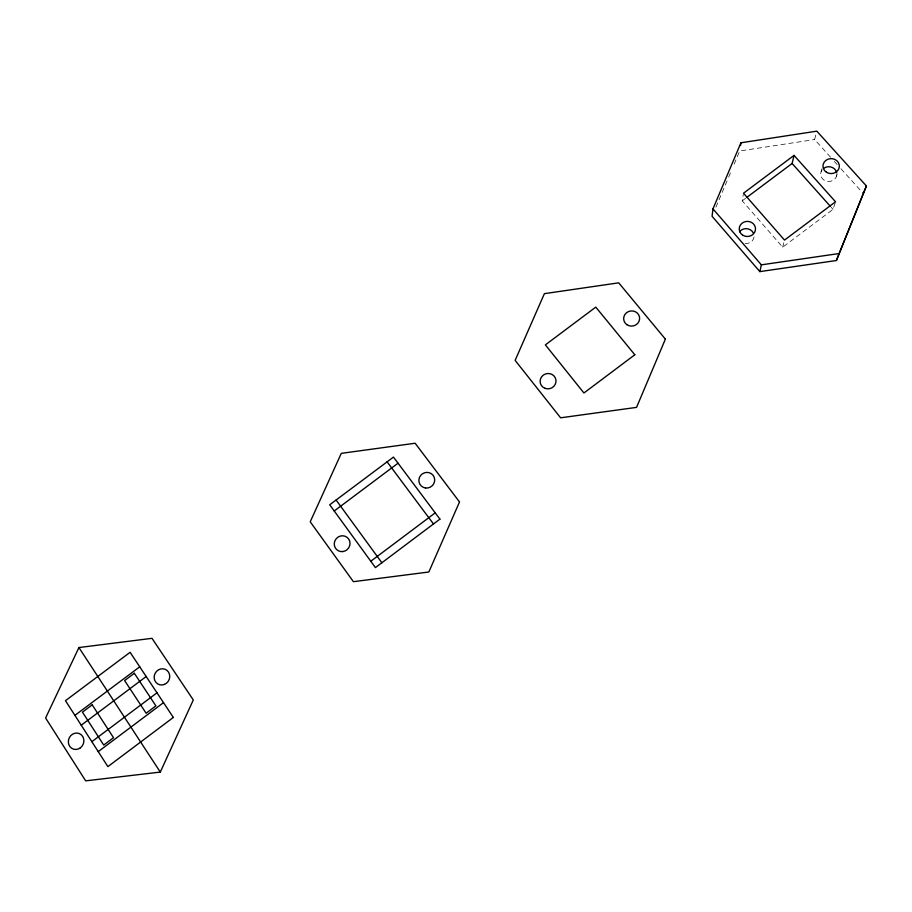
<?xml version="1.0" encoding="UTF-8"?>
<svg xmlns="http://www.w3.org/2000/svg" width="912" height="912" viewBox="0 0 912 912"><rect width="100%" height="100%" fill="white"/><g stroke="black" fill="none" stroke-linecap="round" stroke-linejoin="round"><path stroke-width="0.68" stroke-dasharray="4.56 3.42" d="M835.118 203.034L833.055 209.35L782.69 247.163L742.231 200.834L743.291 194.484M782.69 247.163L784.514 240.084M830.593 157.252L814.61 139.536L816.821 131.157M821.176 171.49L821.94 168.823M836.315 176.7L837.159 174.044M715.943 207.149L728.095 178.421M728.654 177.11L731.413 170.59M734.171 164.057L739.7 150.993L814.61 139.536M742.231 200.834L745.628 198.28M834.355 161.424L837.182 164.548M840.944 168.72L863.516 193.732M831.197 207.263L833.055 209.35M754.042 236.892A8.048 7.478 -1.9 0 1 745.15 243.561M836.794 174.819A8.094 7.387 0.3 0 1 825.896 181.021A8.094 7.387 0.3 0 1 822.168 169.792"/><path stroke-width="1.37" d="M712.967 208.882L712.078 216.292L759.833 271.616L836.384 260.513L866.4 185.957L816.821 131.157L740.932 142.796L712.967 208.882L761.36 264.845L759.833 271.616M740.521 145.532L740.932 142.796M746.757 197.437L792.118 163.465L794.044 155.382L835.54 201.78L784.514 240.084L743.508 193.219L794.044 155.382M836.384 260.513L866.4 185.957M160.295 772.088L193.298 699.971L151.996 638.32L78.922 647.554L45.6 717.983L85.66 780.843L160.295 772.088L78.922 647.554M334.237 511.005L398.042 463.205M74.909 715.373L139.73 666.809M81.248 725.2L146.182 676.522M91.85 741.684L156.989 692.812M98.245 751.625L163.51 702.639M370.796 561.245L435.229 512.852M761.36 264.845L838.926 253.559M792.118 163.465L830.262 206.215M387.098 461.848L433.485 523.978M336.106 500.015L381.877 562.75M739.541 231.728A8.048 7.478 -1.9 0 1 753.403 233.073M823.604 168.378A8.094 7.387 0.3 0 1 836.726 172.892M665.384 339.116L636.553 407.379L560.606 417.81L515.132 360.377L544.396 293.653L618.724 282.834L665.384 339.116M459.511 501.965L428.845 571.995L353.4 581.685L310.228 521.789L341.282 453.355L415.131 443.243L459.511 501.965M92.203 704.839L82.456 712.135L103.717 745.058L113.51 737.705L92.203 704.839M134.326 673.273L124.613 680.557L146.125 713.218L155.906 705.888L134.326 673.273M634.82 354.768L583.931 392.992L545.376 344.873L595.787 307.127L634.82 354.768M173.337 717.448L107.89 766.616L65.47 700.69L130.108 652.297L173.337 717.448M439.926 519.133L375.425 567.606L329.722 504.792L393.46 457.083L439.926 519.133M342.889 551.566A8.048 7.752 -49.8 0 0 348.566 538.878A8.048 7.752 -49.8 0 0 334.978 540.679A8.048 7.752 -49.8 0 0 342.889 551.566M425.562 488A7.991 7.752 -35.6 0 0 434.158 477.193A7.991 7.752 -35.6 0 0 420.614 475.494A7.991 7.752 -35.6 0 0 425.562 488M80.347 747.863A8.322 7.661 -66.1 0 0 79.64 733.715A8.322 7.661 -66.1 0 0 68.354 742.197A8.322 7.661 -66.1 0 0 80.347 747.863M164.479 684.41A8.231 7.695 -63.4 0 0 167.101 670.491A8.231 7.695 -63.4 0 0 154.31 675.724A8.231 7.695 -63.4 0 0 164.479 684.41M742.55 235.068A8.162 7.57 -2.1 0 0 755.478 229.71A8.162 7.57 -2.1 0 0 744.078 222.026A8.162 7.57 -2.1 0 0 742.55 235.068M826.397 172.197A8.197 7.478 0.1 0 0 839.314 166.839A8.197 7.478 0.1 0 0 827.754 159.304A8.197 7.478 0.1 0 0 826.397 172.197M544.977 388.318A7.98 7.661 -15.1 0 0 555.955 380.065A7.98 7.661 -15.1 0 0 543.256 375.151A7.98 7.661 -15.1 0 0 544.977 388.318M626.806 324.626A8.003 7.592 -7.5 0 0 639.574 319.348A8.003 7.592 -7.5 0 0 628.528 311.551A8.003 7.592 -7.5 0 0 626.806 324.626"/></g></svg>
